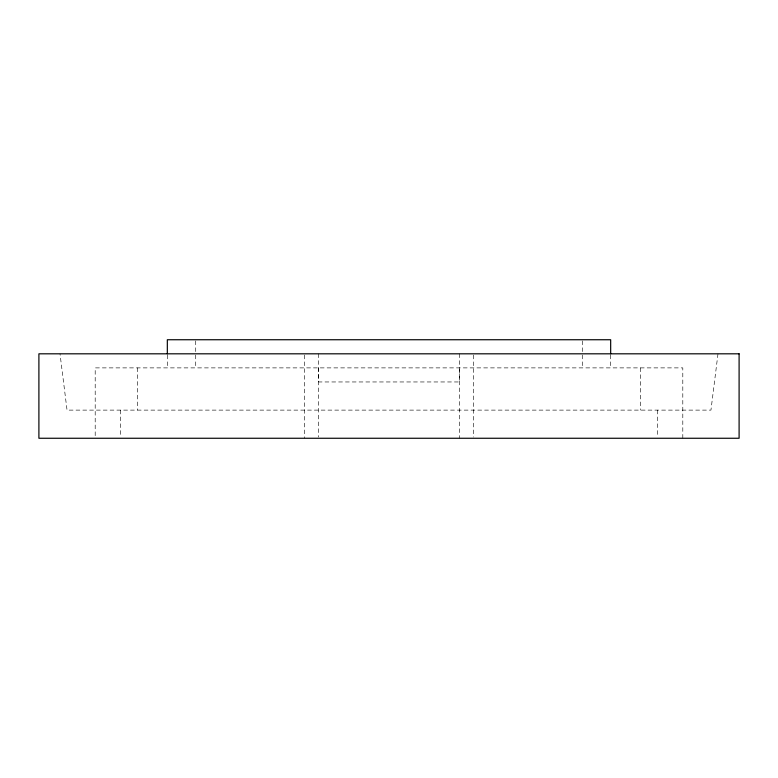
<?xml version="1.0" encoding="UTF-8"?>
<svg xmlns="http://www.w3.org/2000/svg" width="778" height="778" viewBox="0 0 778 778"><rect width="100%" height="100%" fill="white"/><g stroke="black" fill="none" stroke-linecap="round" stroke-linejoin="round"><path stroke-width="0.58" stroke-dasharray="3.89 2.92" d="M318.688 367.887L318.63 381.959L459.428 381.959L459.428 367.887M717.987 353.815L710.956 410.113L67.044 410.113L60.013 353.815M682.802 438.257L682.802 367.887L95.198 367.887L95.198 438.257M657.468 410.113L657.468 437.09M640.576 367.887L640.576 410.113M610.672 354.992L610.672 367.887M582.284 340.91L582.284 353.815M582.284 354.992L582.284 367.887M473.442 355.021L473.442 437.09M459.428 353.815L459.37 438.257M318.688 353.815L318.63 437.09M304.558 355.021L304.558 438.257M195.716 340.91L195.716 353.815M195.716 354.992L195.716 367.887M167.328 354.992L167.328 367.887M137.424 367.887L137.424 410.113M120.532 410.113L120.532 437.09"/><path stroke-width="1.17" d="M610.672 353.815L610.672 339.743L167.328 339.743L167.328 353.815M739.1 353.815L38.9 353.815L38.9 438.257L739.1 438.257L739.1 353.815"/></g></svg>
